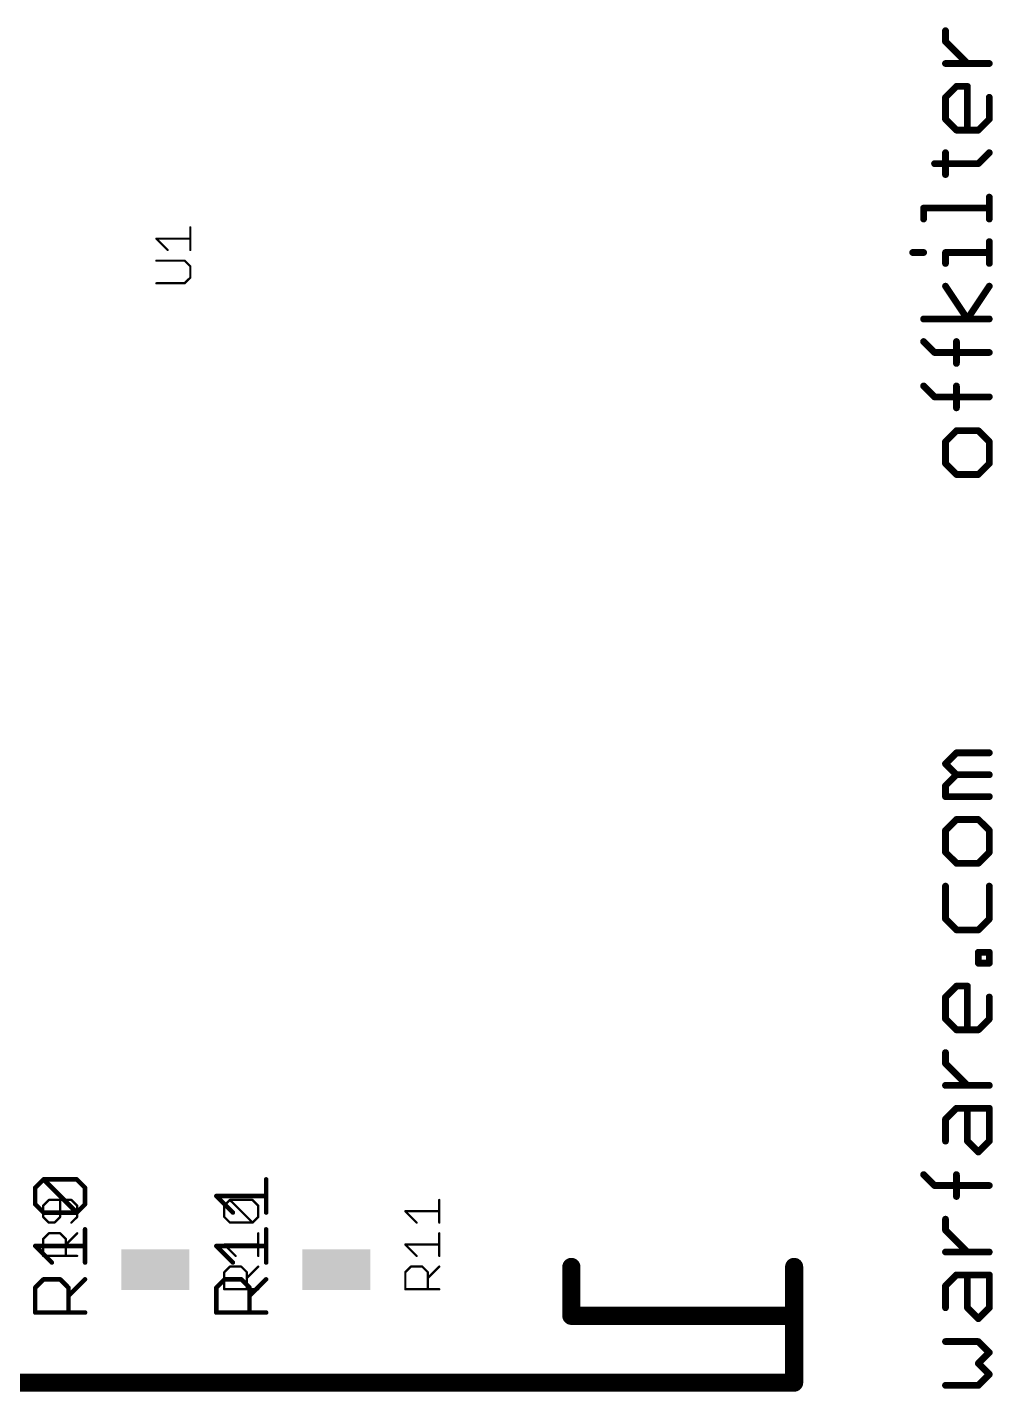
# Model space of a CAD drawing. Extents: x 0.1 to 37.8, y 0 to 44.
# Drawn here: x 26.76 to 37.59, y 13.36 to 28.68 of the extents above; entities that cross this region are included whole.
import ezdxf

# ---------------------------------------------------------------- set-up
doc = ezdxf.new("R2010")
doc.units = 0
for name, color, linetype in [('121', 253, 'CONTINUOUS'), ('21', 253, 'CONTINUOUS'), ('25', 253, 'CONTINUOUS')]:
    doc.layers.add(name, color=color, linetype=linetype)

# ---------------------------------------------------------------- blocks, each defined once
blk = doc.blocks.new('RECT')
blk.add_solid([(-0.5, -0.5), (0.5, -0.5), (-0.5, 0.5), (0.5, 0.5)])

msp = doc.modelspace()

# ---------------------------------------------------------------- linework, layer by layer
at = {"layer": '121'}
for points, const_width in [([(37.0624, 28.5211), (37.0624, 28.6439)], 0.0762), ([(37.3082, 28.2753), (37.0624, 28.5211)], 0.0762), ([(37.5539, 28.2753), (37.0624, 28.2753)], 0.0762), ([(37.0624, 27.8955), (37.1853, 28.0184)], 0.0762), ([(37.1853, 28.0184), (37.3082, 28.0184)], 0.0762), ([(37.3082, 28.0184), (37.3082, 27.5269)], 0.0762), ([(37.0624, 27.6498), (37.0624, 27.8955)], 0.0762), ([(37.5539, 27.8955), (37.5539, 27.6498)], 0.0762), ([(37.1853, 27.5269), (37.0624, 27.6498)], 0.0762), ([(37.5539, 27.6498), (37.431, 27.5269)], 0.0762), ([(37.431, 27.5269), (37.1853, 27.5269)], 0.0762), ([(37.0624, 27.028), (37.0624, 27.2737)], 0.0762), ([(37.431, 27.1508), (37.5539, 27.2737)], 0.0762), ([(36.9395, 27.1508), (37.431, 27.1508)], 0.0762), ([(37.5539, 26.529), (37.5539, 26.7748)], 0.0762), ([(36.8167, 26.529), (36.8167, 26.6519)], 0.0762), ([(36.8167, 26.6519), (37.5539, 26.6519)], 0.0762), ([(37.5539, 26.0301), (37.5539, 26.2758)], 0.0762), ([(36.6938, 26.153), (36.8167, 26.153)], 0.0762), ([(37.0624, 26.0301), (37.0624, 26.153)], 0.0762), ([(37.0624, 26.153), (37.5539, 26.153)], 0.0762), ([(37.3082, 25.4064), (37.0624, 25.775)], 0.0762), ([(37.5539, 25.775), (37.3082, 25.4064)], 0.0762), ([(37.5539, 25.4064), (36.8167, 25.4064)], 0.0762), ([(36.9395, 25.0303), (36.8167, 25.1532)], 0.0762), ([(37.1853, 24.9075), (37.1853, 25.1532)], 0.0762), ([(37.5539, 25.0303), (36.9395, 25.0303)], 0.0762), ([(36.9395, 24.5314), (36.8167, 24.6543)], 0.0762), ([(37.1853, 24.4085), (37.1853, 24.6543)], 0.0762), ([(37.5539, 24.5314), (36.9395, 24.5314)], 0.0762), ([(37.1853, 24.1516), (37.0624, 24.0287)], 0.0762), ([(37.0624, 24.0287), (37.0624, 23.783)], 0.0762), ([(37.431, 24.1516), (37.1853, 24.1516)], 0.0762), ([(37.5539, 24.0287), (37.431, 24.1516)], 0.0762), ([(37.5539, 23.783), (37.5539, 24.0287)], 0.0762), ([(37.0624, 23.783), (37.1853, 23.6601)], 0.0762), ([(37.431, 23.6601), (37.5539, 23.783)], 0.0762), ([(37.1853, 23.6601), (37.431, 23.6601)], 0.0762), ([(37.0624, 20.4118), (37.1853, 20.5347)], 0.0762), ([(37.1853, 20.5347), (37.5539, 20.5347)], 0.0762), ([(37.1853, 20.2889), (37.0624, 20.4118)], 0.0762), ([(37.0624, 20.166), (37.1853, 20.2889)], 0.0762), ([(37.1853, 20.2889), (37.5539, 20.2889)], 0.0762), ([(37.0624, 20.0432), (37.0624, 20.166)], 0.0762), ([(37.5539, 20.0432), (37.0624, 20.0432)], 0.0762), ([(37.1853, 19.7862), (37.0624, 19.6634)], 0.0762), ([(37.431, 19.7862), (37.1853, 19.7862)], 0.0762), ([(37.5539, 19.6634), (37.431, 19.7862)], 0.0762), ([(37.0624, 19.6634), (37.0624, 19.4176)], 0.0762), ([(37.5539, 19.4176), (37.5539, 19.6634)], 0.0762), ([(37.0624, 19.4176), (37.1853, 19.2948)], 0.0762), ([(37.1853, 19.2948), (37.431, 19.2948)], 0.0762), ([(37.431, 19.2948), (37.5539, 19.4176)], 0.0762), ([(37.0624, 19.0378), (37.0624, 18.6692)], 0.0762), ([(37.5539, 18.6692), (37.5539, 19.0378)], 0.0762), ([(37.0624, 18.6692), (37.1853, 18.5463)], 0.0762), ([(37.431, 18.5463), (37.5539, 18.6692)], 0.0762), ([(37.1853, 18.5463), (37.431, 18.5463)], 0.0762), ([(37.431, 18.1721), (37.431, 18.295)], 0.0762), ([(37.431, 18.295), (37.5539, 18.295)], 0.0762), ([(37.5539, 18.295), (37.5539, 18.1721)], 0.0762), ([(37.5539, 18.1721), (37.431, 18.1721)], 0.0762), ([(37.0624, 17.7923), (37.1853, 17.9152)], 0.0762), ([(37.1853, 17.9152), (37.3082, 17.9152)], 0.0762), ([(37.3082, 17.9152), (37.3082, 17.4237)], 0.0762), ([(37.0624, 17.5466), (37.0624, 17.7923)], 0.0762), ([(37.5539, 17.7923), (37.5539, 17.5466)], 0.0762), ([(37.1853, 17.4237), (37.0624, 17.5466)], 0.0762), ([(37.5539, 17.5466), (37.431, 17.4237)], 0.0762), ([(37.431, 17.4237), (37.1853, 17.4237)], 0.0762), ([(37.0624, 17.0458), (37.0624, 17.1687)], 0.0762), ([(37.3082, 16.8), (37.0624, 17.0458)], 0.0762), ([(37.5539, 16.8), (37.0624, 16.8)], 0.0762), ([(37.0624, 16.4202), (37.1853, 16.5431)], 0.0762), ([(37.1853, 16.5431), (37.5539, 16.5431)], 0.0762), ([(37.3082, 16.1745), (37.3082, 16.5431)], 0.0762), ([(37.5539, 16.5431), (37.5539, 16.1745)], 0.0762), ([(37.0624, 16.1745), (37.0624, 16.4202)], 0.0762), ([(37.431, 16.0516), (37.3082, 16.1745)], 0.0762), ([(37.5539, 16.1745), (37.431, 16.0516)], 0.0762), ([(36.9395, 15.6756), (36.8167, 15.7984)], 0.0762), ([(37.1853, 15.5527), (37.1853, 15.7984)], 0.0762), ([(26.8473, 15.6517), (26.9405, 15.7449)], 0.0508), ([(26.8473, 15.4652), (26.8473, 15.6517)], 0.0508), ([(26.9405, 15.7449), (27.3134, 15.7449)], 0.0508), ([(27.3134, 15.372), (26.9405, 15.7449)], 0.0508), ([(27.3134, 15.7449), (27.4066, 15.6517)], 0.0508), ([(27.4066, 15.6517), (27.4066, 15.4652)], 0.0508), ([(29.4386, 15.372), (29.4386, 15.7449)], 0.0508), ([(37.5539, 15.6756), (36.9395, 15.6756)], 0.0762), ([(26.9405, 15.372), (26.8473, 15.4652)], 0.0508), ([(27.4066, 15.4652), (27.3134, 15.372)], 0.0508), ([(29.0658, 15.372), (28.8793, 15.5584)], 0.0508), ([(28.8793, 15.5584), (29.4386, 15.5584)], 0.0508), ([(27.3134, 15.372), (26.9405, 15.372)], 0.0508), ([(37.0624, 15.1748), (37.0624, 15.2976)], 0.0762), ([(27.4066, 14.8107), (27.4066, 15.1836)], 0.0508), ([(29.4386, 14.8107), (29.4386, 15.1836)], 0.0508), ([(37.3082, 14.929), (37.0624, 15.1748)], 0.0762), ([(27.0338, 14.8107), (26.8473, 14.9971)], 0.0508), ([(26.8473, 14.9971), (27.4066, 14.9971)], 0.0508), ([(29.0658, 14.8107), (28.8793, 14.9971)], 0.0508), ([(28.8793, 14.9971), (29.4386, 14.9971)], 0.0508), ([(37.5539, 14.929), (37.0624, 14.929)], 0.0762), ([(37.0624, 14.5492), (37.1853, 14.6721)], 0.0762), ([(37.1853, 14.6721), (37.5539, 14.6721)], 0.0762), ([(37.3082, 14.3035), (37.3082, 14.6721)], 0.0762), ([(37.5539, 14.6721), (37.5539, 14.3035)], 0.0762), ([(26.8473, 14.529), (26.9405, 14.6223)], 0.0508), ([(26.9405, 14.6223), (27.127, 14.6223)], 0.0508), ([(27.127, 14.6223), (27.2202, 14.529)], 0.0508), ([(27.2202, 14.4358), (27.4066, 14.6223)], 0.0508), ([(28.8793, 14.529), (28.9725, 14.6223)], 0.0508), ([(28.9725, 14.6223), (29.159, 14.6223)], 0.0508), ([(29.159, 14.6223), (29.2522, 14.529)], 0.0508), ([(29.2522, 14.4358), (29.4386, 14.6223)], 0.0508), ([(37.0624, 14.3035), (37.0624, 14.5492)], 0.0762), ([(26.8473, 14.2494), (26.8473, 14.529)], 0.0508), ([(27.2202, 14.529), (27.2202, 14.2494)], 0.0508), ([(28.8793, 14.2494), (28.8793, 14.529)], 0.0508), ([(29.2522, 14.529), (29.2522, 14.2494)], 0.0508), ([(27.4066, 14.2494), (26.8473, 14.2494)], 0.0508), ([(29.4386, 14.2494), (28.8793, 14.2494)], 0.0508), ([(37.431, 14.1806), (37.3082, 14.3035)], 0.0762), ([(37.5539, 14.3035), (37.431, 14.1806)], 0.0762), ([(37.431, 13.9237), (37.0624, 13.9237)], 0.0762), ([(37.5539, 13.8008), (37.431, 13.9237)], 0.0762), ([(37.431, 13.6779), (37.5539, 13.8008)], 0.0762), ([(37.5539, 13.555), (37.431, 13.6779)], 0.0762), ([(37.431, 13.4322), (37.5539, 13.555)], 0.0762), ([(37.0624, 13.4322), (37.431, 13.4322)], 0.0762)]:
    msp.add_lwpolyline(points, dxfattribs=dict(at, const_width=const_width))
for points, const_width in [([(37.0815, 28.6439, 1), (37.0434, 28.6439)], 0.0381), ([(37.0759, 28.5345, 1), (37.0489, 28.5076)], 0.0381), ([(37.0434, 28.5211, 1), (37.0815, 28.5211)], 0.0381), ([(37.0624, 28.2944, 1), (37.0624, 28.2563)], 0.0381), ([(37.2947, 28.2619, 1), (37.3216, 28.2888)], 0.0381), ([(37.5539, 28.2563, 1), (37.5539, 28.2944)], 0.0381), ([(37.1853, 28.0374, 1), (37.1853, 27.9993)], 0.0381), ([(37.1988, 28.0049, 1), (37.1718, 28.0319)], 0.0381), ([(37.3272, 28.0184, 1), (37.2891, 28.0184)], 0.0381), ([(37.3082, 27.9993, 1), (37.3082, 28.0374)], 0.0381), ([(37.0815, 27.8955, 1), (37.0434, 27.8955)], 0.0381), ([(37.0489, 27.909, 1), (37.0759, 27.8821)], 0.0381), ([(37.5729, 27.8955, 1), (37.5348, 27.8955)], 0.0381), ([(37.0759, 27.6633, 1), (37.0489, 27.6363)], 0.0381), ([(37.0434, 27.6498, 1), (37.0815, 27.6498)], 0.0381), ([(37.5348, 27.6498, 1), (37.5729, 27.6498)], 0.0381), ([(37.5674, 27.6363, 1), (37.5404, 27.6633)], 0.0381), ([(37.1853, 27.546, 1), (37.1853, 27.5079)], 0.0381), ([(37.1718, 27.5134, 1), (37.1988, 27.5404)], 0.0381), ([(37.2891, 27.5269, 1), (37.3272, 27.5269)], 0.0381), ([(37.4176, 27.5404, 1), (37.4445, 27.5134)], 0.0381), ([(37.431, 27.5079, 1), (37.431, 27.546)], 0.0381), ([(37.0815, 27.2737, 1), (37.0434, 27.2737)], 0.0381), ([(37.5674, 27.2602, 1), (37.5404, 27.2872)], 0.0381), ([(36.9395, 27.1699, 1), (36.9395, 27.1318)], 0.0381), ([(37.4176, 27.1643, 1), (37.4445, 27.1374)], 0.0381), ([(37.431, 27.1318, 1), (37.431, 27.1699)], 0.0381), ([(37.0434, 27.028, 1), (37.0815, 27.028)], 0.0381), ([(37.5729, 26.7748, 1), (37.5348, 26.7748)], 0.0381), ([(36.8357, 26.6519, 1), (36.7976, 26.6519)], 0.0381), ([(36.8167, 26.6709, 1), (36.8167, 26.6328)], 0.0381), ([(37.5539, 26.6328, 1), (37.5539, 26.6709)], 0.0381), ([(36.7976, 26.529, 1), (36.8357, 26.529)], 0.0381), ([(37.5348, 26.529, 1), (37.5729, 26.529)], 0.0381), ([(37.5729, 26.2758, 1), (37.5348, 26.2758)], 0.0381), ([(36.6938, 26.172, 1), (36.6938, 26.1339)], 0.0381), ([(36.8167, 26.1339, 1), (36.8167, 26.172)], 0.0381), ([(37.0815, 26.153, 1), (37.0434, 26.153)], 0.0381), ([(37.0624, 26.172, 1), (37.0624, 26.1339)], 0.0381), ([(37.0434, 26.0301, 1), (37.0815, 26.0301)], 0.0381), ([(37.5348, 26.0301, 1), (37.5729, 26.0301)], 0.0381), ([(37.5539, 26.1339, 1), (37.5539, 26.172)], 0.0381), ([(37.0783, 25.7856, 1), (37.0466, 25.7644)], 0.0381), ([(37.5698, 25.7644, 1), (37.538, 25.7856)], 0.0381), ([(36.8167, 25.4255, 1), (36.8167, 25.3874)], 0.0381), ([(37.2923, 25.417, 1), (37.324, 25.3958)], 0.0381), ([(37.2923, 25.3958, 1), (37.324, 25.417)], 0.0381), ([(37.5539, 25.3874, 1), (37.5539, 25.4255)], 0.0381), ([(36.8301, 25.1667, 1), (36.8032, 25.1397)], 0.0381), ([(37.2043, 25.1532, 1), (37.1662, 25.1532)], 0.0381), ([(36.9395, 25.0494, 1), (36.9395, 25.0113)], 0.0381), ([(36.9261, 25.0169, 1), (36.953, 25.0438)], 0.0381), ([(37.5539, 25.0113, 1), (37.5539, 25.0494)], 0.0381), ([(37.1662, 24.9075, 1), (37.2043, 24.9075)], 0.0381), ([(36.8301, 24.6677, 1), (36.8032, 24.6408)], 0.0381), ([(37.2043, 24.6543, 1), (37.1662, 24.6543)], 0.0381), ([(36.9395, 24.5504, 1), (36.9395, 24.5123)], 0.0381), ([(36.9261, 24.5179, 1), (36.953, 24.5449)], 0.0381), ([(37.5539, 24.5123, 1), (37.5539, 24.5504)], 0.0381), ([(37.1662, 24.4085, 1), (37.2043, 24.4085)], 0.0381), ([(37.0815, 24.0287, 1), (37.0434, 24.0287)], 0.0381), ([(37.0489, 24.0422, 1), (37.0759, 24.0152)], 0.0381), ([(37.1853, 24.1706, 1), (37.1853, 24.1325)], 0.0381), ([(37.1988, 24.1381, 1), (37.1718, 24.1651)], 0.0381), ([(37.4445, 24.1651, 1), (37.4176, 24.1381)], 0.0381), ([(37.431, 24.1325, 1), (37.431, 24.1706)], 0.0381), ([(37.5729, 24.0287, 1), (37.5348, 24.0287)], 0.0381), ([(37.5404, 24.0152, 1), (37.5674, 24.0422)], 0.0381), ([(37.0759, 23.7964, 1), (37.0489, 23.7695)], 0.0381), ([(37.0434, 23.783, 1), (37.0815, 23.783)], 0.0381), ([(37.5348, 23.783, 1), (37.5729, 23.783)], 0.0381), ([(37.5674, 23.7695, 1), (37.5404, 23.7964)], 0.0381), ([(37.1853, 23.6791, 1), (37.1853, 23.641)], 0.0381), ([(37.1718, 23.6466, 1), (37.1988, 23.6736)], 0.0381), ([(37.4176, 23.6736, 1), (37.4445, 23.6466)], 0.0381), ([(37.431, 23.641, 1), (37.431, 23.6791)], 0.0381), ([(37.1853, 20.5537, 1), (37.1853, 20.5156)], 0.0381), ([(37.1988, 20.5212, 1), (37.1718, 20.5481)], 0.0381), ([(37.5539, 20.5156, 1), (37.5539, 20.5537)], 0.0381), ([(37.0759, 20.4253, 1), (37.0489, 20.3983)], 0.0381), ([(37.0489, 20.4253, 1), (37.0759, 20.3983)], 0.0381), ([(37.1853, 20.308, 1), (37.1853, 20.2699)], 0.0381), ([(37.1988, 20.2754, 1), (37.1718, 20.3024)], 0.0381), ([(37.1718, 20.2754, 1), (37.1988, 20.3024)], 0.0381), ([(37.5539, 20.2699, 1), (37.5539, 20.308)], 0.0381), ([(37.0815, 20.166, 1), (37.0434, 20.166)], 0.0381), ([(37.0489, 20.1795, 1), (37.0759, 20.1526)], 0.0381), ([(37.0624, 20.0622, 1), (37.0624, 20.0241)], 0.0381), ([(37.5539, 20.0241, 1), (37.5539, 20.0622)], 0.0381), ([(37.0434, 20.0432, 1), (37.0815, 20.0432)], 0.0381), ([(37.1853, 19.8053, 1), (37.1853, 19.7672)], 0.0381), ([(37.1988, 19.7728, 1), (37.1718, 19.7997)], 0.0381), ([(37.4445, 19.7997, 1), (37.4176, 19.7728)], 0.0381), ([(37.431, 19.7672, 1), (37.431, 19.8053)], 0.0381), ([(37.0815, 19.6634, 1), (37.0434, 19.6634)], 0.0381), ([(37.0489, 19.6768, 1), (37.0759, 19.6499)], 0.0381), ([(37.5729, 19.6634, 1), (37.5348, 19.6634)], 0.0381), ([(37.5404, 19.6499, 1), (37.5674, 19.6768)], 0.0381), ([(37.0759, 19.4311, 1), (37.0489, 19.4042)], 0.0381), ([(37.0434, 19.4176, 1), (37.0815, 19.4176)], 0.0381), ([(37.1853, 19.3138, 1), (37.1853, 19.2757)], 0.0381), ([(37.1718, 19.2813, 1), (37.1988, 19.3082)], 0.0381), ([(37.4176, 19.3082, 1), (37.4445, 19.2813)], 0.0381), ([(37.431, 19.2757, 1), (37.431, 19.3138)], 0.0381), ([(37.5348, 19.4176, 1), (37.5729, 19.4176)], 0.0381), ([(37.5674, 19.4042, 1), (37.5404, 19.4311)], 0.0381), ([(37.0815, 19.0378, 1), (37.0434, 19.0378)], 0.0381), ([(37.5729, 19.0378, 1), (37.5348, 19.0378)], 0.0381), ([(37.0759, 18.6827, 1), (37.0489, 18.6557)], 0.0381), ([(37.5674, 18.6557, 1), (37.5404, 18.6827)], 0.0381), ([(37.0434, 18.6692, 1), (37.0815, 18.6692)], 0.0381), ([(37.1853, 18.5654, 1), (37.1853, 18.5273)], 0.0381), ([(37.1718, 18.5329, 1), (37.1988, 18.5598)], 0.0381), ([(37.4176, 18.5598, 1), (37.4445, 18.5329)], 0.0381), ([(37.431, 18.5273, 1), (37.431, 18.5654)], 0.0381), ([(37.5348, 18.6692, 1), (37.5729, 18.6692)], 0.0381), ([(37.4501, 18.295, 1), (37.412, 18.295)], 0.0381), ([(37.431, 18.3141, 1), (37.431, 18.276)], 0.0381), ([(37.5729, 18.295, 1), (37.5348, 18.295)], 0.0381), ([(37.5539, 18.276, 1), (37.5539, 18.3141)], 0.0381), ([(37.431, 18.1912, 1), (37.431, 18.1531)], 0.0381), ([(37.412, 18.1721, 1), (37.4501, 18.1721)], 0.0381), ([(37.5348, 18.1721, 1), (37.5729, 18.1721)], 0.0381), ([(37.5539, 18.1531, 1), (37.5539, 18.1912)], 0.0381), ([(37.1853, 17.9343, 1), (37.1853, 17.8962)], 0.0381), ([(37.1988, 17.9017, 1), (37.1718, 17.9287)], 0.0381), ([(37.3272, 17.9152, 1), (37.2891, 17.9152)], 0.0381), ([(37.3082, 17.8962, 1), (37.3082, 17.9343)], 0.0381), ([(37.0815, 17.7923, 1), (37.0434, 17.7923)], 0.0381), ([(37.0489, 17.8058, 1), (37.0759, 17.7789)], 0.0381), ([(37.5729, 17.7923, 1), (37.5348, 17.7923)], 0.0381), ([(37.0759, 17.5601, 1), (37.0489, 17.5331)], 0.0381), ([(37.0434, 17.5466, 1), (37.0815, 17.5466)], 0.0381), ([(37.5348, 17.5466, 1), (37.5729, 17.5466)], 0.0381), ([(37.5674, 17.5331, 1), (37.5404, 17.5601)], 0.0381), ([(37.1853, 17.4428, 1), (37.1853, 17.4047)], 0.0381), ([(37.1718, 17.4103, 1), (37.1988, 17.4372)], 0.0381), ([(37.2891, 17.4237, 1), (37.3272, 17.4237)], 0.0381), ([(37.4176, 17.4372, 1), (37.4445, 17.4103)], 0.0381), ([(37.431, 17.4047, 1), (37.431, 17.4428)], 0.0381), ([(37.0815, 17.1687, 1), (37.0434, 17.1687)], 0.0381), ([(37.0759, 17.0593, 1), (37.0489, 17.0323)], 0.0381), ([(37.0434, 17.0458, 1), (37.0815, 17.0458)], 0.0381), ([(37.0624, 16.8191, 1), (37.0624, 16.781)], 0.0381), ([(37.2947, 16.7866, 1), (37.3216, 16.8135)], 0.0381), ([(37.5539, 16.781, 1), (37.5539, 16.8191)], 0.0381), ([(37.1853, 16.5622, 1), (37.1853, 16.5241)], 0.0381), ([(37.1988, 16.5296, 1), (37.1718, 16.5566)], 0.0381), ([(37.3272, 16.5431, 1), (37.2891, 16.5431)], 0.0381), ([(37.5729, 16.5431, 1), (37.5348, 16.5431)], 0.0381), ([(37.5539, 16.5241, 1), (37.5539, 16.5622)], 0.0381), ([(37.0815, 16.4202, 1), (37.0434, 16.4202)], 0.0381), ([(37.0489, 16.4337, 1), (37.0759, 16.4068)], 0.0381), ([(37.0434, 16.1745, 1), (37.0815, 16.1745)], 0.0381), ([(37.3216, 16.188, 1), (37.2947, 16.161)], 0.0381), ([(37.2891, 16.1745, 1), (37.3272, 16.1745)], 0.0381), ([(37.5348, 16.1745, 1), (37.5729, 16.1745)], 0.0381), ([(37.5674, 16.161, 1), (37.5404, 16.188)], 0.0381), ([(37.4176, 16.0651, 1), (37.4445, 16.0382)], 0.0381), ([(37.4176, 16.0382, 1), (37.4445, 16.0651)], 0.0381), ([(36.8301, 15.8119, 1), (36.8032, 15.785)], 0.0381), ([(37.2043, 15.7984, 1), (37.1662, 15.7984)], 0.0381), ([(26.86, 15.6517, 1), (26.8346, 15.6517)], 0.0254), ([(26.8383, 15.6606, 1), (26.8563, 15.6427)], 0.0254), ([(26.9405, 15.7576, 1), (26.9405, 15.7322)], 0.0254), ([(26.9495, 15.7538, 1), (26.9316, 15.7359)], 0.0254), ([(26.9495, 15.7359, 1), (26.9316, 15.7538)], 0.0254), ([(27.3224, 15.7538, 1), (27.3044, 15.7359)], 0.0254), ([(27.3134, 15.7322, 1), (27.3134, 15.7576)], 0.0254), ([(27.4193, 15.6517, 1), (27.3939, 15.6517)], 0.0254), ([(27.3976, 15.6427, 1), (27.4156, 15.6606)], 0.0254), ([(29.4513, 15.7449, 1), (29.4259, 15.7449)], 0.0254), ([(36.9395, 15.6946, 1), (36.9395, 15.6565)], 0.0381), ([(36.9261, 15.6621, 1), (36.953, 15.689)], 0.0381), ([(37.5539, 15.6565, 1), (37.5539, 15.6946)], 0.0381), ([(26.8563, 15.4742, 1), (26.8383, 15.4563)], 0.0254), ([(26.8346, 15.4652, 1), (26.86, 15.4652)], 0.0254), ([(27.3939, 15.4652, 1), (27.4193, 15.4652)], 0.0254), ([(27.4156, 15.4563, 1), (27.3976, 15.4742)], 0.0254), ([(28.8883, 15.5674, 1), (28.8703, 15.5495)], 0.0254), ([(28.8793, 15.5711, 1), (28.8793, 15.5457)], 0.0254), ([(29.4386, 15.5457, 1), (29.4386, 15.5711)], 0.0254), ([(37.1662, 15.5527, 1), (37.2043, 15.5527)], 0.0381), ([(26.9405, 15.3847, 1), (26.9405, 15.3593)], 0.0254), ([(26.9316, 15.363, 1), (26.9495, 15.381)], 0.0254), ([(27.3044, 15.381, 1), (27.3224, 15.363)], 0.0254), ([(27.3044, 15.363, 1), (27.3224, 15.381)], 0.0254), ([(27.3134, 15.3593, 1), (27.3134, 15.3847)], 0.0254), ([(29.0568, 15.363, 1), (29.0747, 15.381)], 0.0254), ([(29.4259, 15.372, 1), (29.4513, 15.372)], 0.0254), ([(37.0815, 15.2976, 1), (37.0434, 15.2976)], 0.0381), ([(27.4193, 15.1836, 1), (27.3939, 15.1836)], 0.0254), ([(29.4513, 15.1836, 1), (29.4259, 15.1836)], 0.0254), ([(37.0759, 15.1882, 1), (37.0489, 15.1613)], 0.0381), ([(37.0434, 15.1748, 1), (37.0815, 15.1748)], 0.0381), ([(26.8563, 15.0061, 1), (26.8383, 14.9882)], 0.0254), ([(26.8473, 15.0098, 1), (26.8473, 14.9844)], 0.0254), ([(27.4066, 14.9844, 1), (27.4066, 15.0098)], 0.0254), ([(28.8883, 15.0061, 1), (28.8703, 14.9882)], 0.0254), ([(28.8793, 15.0098, 1), (28.8793, 14.9844)], 0.0254), ([(29.4386, 14.9844, 1), (29.4386, 15.0098)], 0.0254), ([(37.0624, 14.9481, 1), (37.0624, 14.91)], 0.0381), ([(37.2947, 14.9155, 1), (37.3216, 14.9425)], 0.0381), ([(37.5539, 14.91, 1), (37.5539, 14.9481)], 0.0381), ([(27.0248, 14.8017, 1), (27.0427, 14.8197)], 0.0254), ([(27.3939, 14.8107, 1), (27.4193, 14.8107)], 0.0254), ([(29.0568, 14.8017, 1), (29.0747, 14.8197)], 0.0254), ([(29.4259, 14.8107, 1), (29.4513, 14.8107)], 0.0254), ([(37.1853, 14.6911, 1), (37.1853, 14.653)], 0.0381), ([(37.1988, 14.6586, 1), (37.1718, 14.6855)], 0.0381), ([(37.3272, 14.6721, 1), (37.2891, 14.6721)], 0.0381), ([(37.5729, 14.6721, 1), (37.5348, 14.6721)], 0.0381), ([(37.5539, 14.653, 1), (37.5539, 14.6911)], 0.0381), ([(26.9405, 14.635, 1), (26.9405, 14.6096)], 0.0254), ([(26.9495, 14.6133, 1), (26.9316, 14.6312)], 0.0254), ([(27.1359, 14.6312, 1), (27.118, 14.6133)], 0.0254), ([(27.127, 14.6096, 1), (27.127, 14.635)], 0.0254), ([(27.4156, 14.6133, 1), (27.3976, 14.6312)], 0.0254), ([(28.9725, 14.635, 1), (28.9725, 14.6096)], 0.0254), ([(28.9815, 14.6133, 1), (28.9636, 14.6312)], 0.0254), ([(29.1679, 14.6312, 1), (29.15, 14.6133)], 0.0254), ([(29.159, 14.6096, 1), (29.159, 14.635)], 0.0254), ([(29.4476, 14.6133, 1), (29.4296, 14.6312)], 0.0254), ([(37.0815, 14.5492, 1), (37.0434, 14.5492)], 0.0381), ([(37.0489, 14.5627, 1), (37.0759, 14.5357)], 0.0381), ([(26.86, 14.529, 1), (26.8346, 14.529)], 0.0254), ([(26.8383, 14.538, 1), (26.8563, 14.5201)], 0.0254), ([(27.2329, 14.529, 1), (27.2075, 14.529)], 0.0254), ([(27.2112, 14.4448, 1), (27.2292, 14.4268)], 0.0254), ([(27.2112, 14.5201, 1), (27.2292, 14.538)], 0.0254), ([(28.892, 14.529, 1), (28.8666, 14.529)], 0.0254), ([(28.8703, 14.538, 1), (28.8883, 14.5201)], 0.0254), ([(29.2649, 14.529, 1), (29.2395, 14.529)], 0.0254), ([(29.2432, 14.4448, 1), (29.2612, 14.4268)], 0.0254), ([(29.2432, 14.5201, 1), (29.2612, 14.538)], 0.0254), ([(26.8473, 14.2621, 1), (26.8473, 14.2367)], 0.0254), ([(26.8346, 14.2494, 1), (26.86, 14.2494)], 0.0254), ([(27.2075, 14.2494, 1), (27.2329, 14.2494)], 0.0254), ([(27.4066, 14.2367, 1), (27.4066, 14.2621)], 0.0254), ([(28.8793, 14.2621, 1), (28.8793, 14.2367)], 0.0254), ([(28.8666, 14.2494, 1), (28.892, 14.2494)], 0.0254), ([(29.2395, 14.2494, 1), (29.2649, 14.2494)], 0.0254), ([(29.4386, 14.2367, 1), (29.4386, 14.2621)], 0.0254), ([(37.0434, 14.3035, 1), (37.0815, 14.3035)], 0.0381), ([(37.2891, 14.3035, 1), (37.3272, 14.3035)], 0.0381), ([(37.3216, 14.3169, 1), (37.2947, 14.29)], 0.0381), ([(37.5348, 14.3035, 1), (37.5729, 14.3035)], 0.0381), ([(37.5674, 14.29, 1), (37.5404, 14.3169)], 0.0381), ([(37.4176, 14.1941, 1), (37.4445, 14.1671)], 0.0381), ([(37.4176, 14.1671, 1), (37.4445, 14.1941)], 0.0381), ([(37.0624, 13.9427, 1), (37.0624, 13.9046)], 0.0381), ([(37.4445, 13.9371, 1), (37.4176, 13.9102)], 0.0381), ([(37.431, 13.9046, 1), (37.431, 13.9427)], 0.0381), ([(37.5674, 13.7873, 1), (37.5404, 13.8143)], 0.0381), ([(37.5404, 13.7873, 1), (37.5674, 13.8143)], 0.0381), ([(37.4445, 13.6914, 1), (37.4176, 13.6644)], 0.0381), ([(37.4176, 13.6914, 1), (37.4445, 13.6644)], 0.0381), ([(37.5674, 13.5416, 1), (37.5404, 13.5685)], 0.0381), ([(37.5404, 13.5416, 1), (37.5674, 13.5685)], 0.0381), ([(37.0624, 13.4512, 1), (37.0624, 13.4131)], 0.0381), ([(37.4176, 13.4456, 1), (37.4445, 13.4187)], 0.0381), ([(37.431, 13.4131, 1), (37.431, 13.4512)], 0.0381)]:
    msp.add_lwpolyline(points, format="xyb", dxfattribs=dict(at, const_width=const_width))
at = {"layer": '21', "const_width": 0.2032}
for points in [[(32.864, 14.212), (32.864, 14.762)], [(35.364, 14.212), (35.364, 14.762)], [(32.864, 14.212), (35.364, 14.212)], [(35.364, 14.212), (35.364, 13.462)], [(10.864, 13.462), (35.364, 13.462)]]:
    msp.add_lwpolyline(points, dxfattribs=at)
at = {"layer": '21', "const_width": 0.1016}
for points in [[(32.9148, 14.762, 1), (32.8132, 14.762)], [(35.4148, 14.762, 1), (35.3132, 14.762)], [(32.864, 14.2628, 1), (32.864, 14.1612)], [(32.8132, 14.212, 1), (32.9148, 14.212)], [(35.4148, 14.212, 1), (35.3132, 14.212)], [(35.3132, 14.212, 1), (35.4148, 14.212)], [(35.364, 14.1612, 1), (35.364, 14.2628)], [(35.3132, 13.462, 1), (35.4148, 13.462)], [(35.364, 13.4112, 1), (35.364, 13.5128)]]:
    msp.add_lwpolyline(points, format="xyb", dxfattribs=at)
at = {"layer": '25', "const_width": 0.0254}
for points in [[(28.5877, 26.1815), (28.5877, 26.4357)], [(28.3335, 26.1815), (28.2064, 26.3086)], [(28.2064, 26.3086), (28.5877, 26.3086)], [(28.5241, 26.0615), (28.2064, 26.0615)], [(28.5877, 25.9979), (28.5241, 26.0615)], [(28.5877, 25.8708), (28.5877, 25.9979)], [(28.2064, 25.8073), (28.5241, 25.8073)], [(28.5241, 25.8073), (28.5877, 25.8708)], [(26.9999, 15.5137), (26.9364, 15.4502)], [(27.2541, 15.5137), (26.9999, 15.5137)], [(27.127, 15.323), (27.127, 15.5137)], [(27.3177, 15.4502), (27.2541, 15.5137)], [(28.9684, 15.4502), (29.0319, 15.5137)], [(29.0319, 15.5137), (29.2861, 15.5137)], [(29.2861, 15.2595), (29.0319, 15.5137)], [(29.2861, 15.5137), (29.3497, 15.4502)], [(31.3817, 15.2595), (31.3817, 15.5137)], [(26.9364, 15.4502), (26.9364, 15.323)], [(26.9364, 15.323), (26.9999, 15.2595)], [(27.0635, 15.2595), (27.127, 15.323)], [(27.2541, 15.2595), (27.3177, 15.323)], [(27.3177, 15.323), (27.3177, 15.4502)], [(28.9684, 15.323), (28.9684, 15.4502)], [(29.0319, 15.2595), (28.9684, 15.323)], [(29.3497, 15.323), (29.2861, 15.2595)], [(29.3497, 15.4502), (29.3497, 15.323)], [(31.1275, 15.2595), (31.0004, 15.3866)], [(31.0004, 15.3866), (31.3817, 15.3866)], [(26.9999, 15.2595), (27.0635, 15.2595)], [(29.2861, 15.2595), (29.0319, 15.2595)], [(26.9364, 15.0759), (26.9999, 15.1395)], [(26.9364, 14.8853), (26.9364, 15.0759)], [(26.9999, 15.1395), (27.127, 15.1395)], [(27.127, 15.1395), (27.1906, 15.0759)], [(27.1906, 15.0124), (27.3177, 15.1395)], [(27.1906, 15.0759), (27.1906, 14.8853)], [(29.0955, 14.8853), (28.9684, 15.0124)], [(28.9684, 15.0124), (29.3497, 15.0124)], [(29.3497, 14.8853), (29.3497, 15.1395)], [(31.1275, 14.8853), (31.0004, 15.0124)], [(31.0004, 15.0124), (31.3817, 15.0124)], [(31.3817, 14.8853), (31.3817, 15.1395)], [(27.3177, 14.8853), (26.9364, 14.8853)], [(28.9684, 14.7017), (29.0319, 14.7653)], [(28.9684, 14.5111), (28.9684, 14.7017)], [(29.0319, 14.7653), (29.159, 14.7653)], [(29.159, 14.7653), (29.2226, 14.7017)], [(29.2226, 14.6382), (29.3497, 14.7653)], [(29.2226, 14.7017), (29.2226, 14.5111)], [(31.0004, 14.7017), (31.0639, 14.7653)], [(31.0004, 14.5111), (31.0004, 14.7017)], [(31.0639, 14.7653), (31.191, 14.7653)], [(31.191, 14.7653), (31.2546, 14.7017)], [(31.2546, 14.6382), (31.3817, 14.7653)], [(31.2546, 14.7017), (31.2546, 14.5111)], [(29.3497, 14.5111), (28.9684, 14.5111)], [(31.3817, 14.5111), (31.0004, 14.5111)]]:
    msp.add_lwpolyline(points, dxfattribs=at)
at = {"layer": '25', "const_width": 0.0127}
for points in [[(28.5941, 26.4357, 1), (28.5814, 26.4357)], [(28.2109, 26.3131, 1), (28.2019, 26.3041)], [(28.2064, 26.3149, 1), (28.2064, 26.3022)], [(28.5877, 26.3022, 1), (28.5877, 26.3149)], [(28.2064, 26.0679, 1), (28.2064, 26.0552)], [(28.329, 26.177, 1), (28.338, 26.186)], [(28.5286, 26.066, 1), (28.5197, 26.057)], [(28.5241, 26.0552, 1), (28.5241, 26.0679)], [(28.5814, 26.1815, 1), (28.5941, 26.1815)], [(28.5941, 25.9979, 1), (28.5814, 25.9979)], [(28.5832, 25.9935, 1), (28.5922, 26.0024)], [(28.2064, 25.8136, 1), (28.2064, 25.8009)], [(28.5197, 25.8118, 1), (28.5286, 25.8028)], [(28.5241, 25.8009, 1), (28.5241, 25.8136)], [(28.5814, 25.8708, 1), (28.5941, 25.8708)], [(28.5922, 25.8663, 1), (28.5832, 25.8753)], [(26.9999, 15.5201, 1), (26.9999, 15.5074)], [(27.0044, 15.5092, 1), (26.9954, 15.5182)], [(27.1334, 15.5137, 1), (27.1207, 15.5137)], [(27.2586, 15.5182, 1), (27.2497, 15.5092)], [(27.2541, 15.5074, 1), (27.2541, 15.5201)], [(29.0319, 15.5201, 1), (29.0319, 15.5074)], [(29.0364, 15.5182, 1), (29.0274, 15.5092)], [(29.0364, 15.5092, 1), (29.0274, 15.5182)], [(29.2906, 15.5182, 1), (29.2817, 15.5092)], [(29.2861, 15.5074, 1), (29.2861, 15.5201)], [(31.3881, 15.5137, 1), (31.3754, 15.5137)], [(26.9427, 15.4502, 1), (26.93, 15.4502)], [(26.93, 15.323, 1), (26.9427, 15.323)], [(26.9319, 15.4546, 1), (26.9409, 15.4457)], [(26.9409, 15.3275, 1), (26.9319, 15.3186)], [(27.1207, 15.323, 1), (27.1334, 15.323)], [(27.1315, 15.3186, 1), (27.1225, 15.3275)], [(27.3241, 15.4502, 1), (27.3114, 15.4502)], [(27.3114, 15.323, 1), (27.3241, 15.323)], [(27.3132, 15.4457, 1), (27.3222, 15.4546)], [(27.3222, 15.3186, 1), (27.3132, 15.3275)], [(28.9747, 15.4502, 1), (28.962, 15.4502)], [(28.9639, 15.4546, 1), (28.9729, 15.4457)], [(28.9729, 15.3275, 1), (28.9639, 15.3186)], [(28.962, 15.323, 1), (28.9747, 15.323)], [(29.3561, 15.4502, 1), (29.3434, 15.4502)], [(29.3434, 15.323, 1), (29.3561, 15.323)], [(29.3452, 15.4457, 1), (29.3542, 15.4546)], [(29.3542, 15.3186, 1), (29.3452, 15.3275)], [(31.0049, 15.3911, 1), (30.9959, 15.3821)], [(31.0004, 15.3929, 1), (31.0004, 15.3802)], [(31.3817, 15.3802, 1), (31.3817, 15.3929)], [(26.9999, 15.2658, 1), (26.9999, 15.2531)], [(26.9954, 15.255, 1), (27.0044, 15.264)], [(27.059, 15.264, 1), (27.068, 15.255)], [(27.0635, 15.2531, 1), (27.0635, 15.2658)], [(27.2497, 15.264, 1), (27.2586, 15.255)], [(29.0319, 15.2658, 1), (29.0319, 15.2531)], [(29.0274, 15.255, 1), (29.0364, 15.264)], [(29.2817, 15.264, 1), (29.2906, 15.255)], [(29.2817, 15.255, 1), (29.2906, 15.264)], [(29.2861, 15.2531, 1), (29.2861, 15.2658)], [(31.123, 15.255, 1), (31.132, 15.264)], [(31.3754, 15.2595, 1), (31.3881, 15.2595)], [(26.9427, 15.0759, 1), (26.93, 15.0759)], [(26.9319, 15.0804, 1), (26.9409, 15.0715)], [(26.9999, 15.1458, 1), (26.9999, 15.1332)], [(27.0044, 15.135, 1), (26.9954, 15.144)], [(27.1315, 15.144, 1), (27.1225, 15.135)], [(27.127, 15.1332, 1), (27.127, 15.1458)], [(27.1969, 15.0759, 1), (27.1842, 15.0759)], [(27.1861, 15.0169, 1), (27.1951, 15.0079)], [(27.1861, 15.0715, 1), (27.1951, 15.0804)], [(27.3222, 15.135, 1), (27.3132, 15.144)], [(28.9729, 15.0169, 1), (28.9639, 15.0079)], [(28.9684, 15.0187, 1), (28.9684, 15.006)], [(29.3561, 15.1395, 1), (29.3434, 15.1395)], [(29.3497, 15.006, 1), (29.3497, 15.0187)], [(31.0049, 15.0169, 1), (30.9959, 15.0079)], [(31.0004, 15.0187, 1), (31.0004, 15.006)], [(31.3881, 15.1395, 1), (31.3754, 15.1395)], [(31.3817, 15.006, 1), (31.3817, 15.0187)], [(26.93, 14.8853, 1), (26.9427, 14.8853)], [(26.9364, 14.8916, 1), (26.9364, 14.8789)], [(27.1842, 14.8853, 1), (27.1969, 14.8853)], [(27.3177, 14.8789, 1), (27.3177, 14.8916)], [(29.091, 14.8808, 1), (29.1, 14.8898)], [(29.3434, 14.8853, 1), (29.3561, 14.8853)], [(31.123, 14.8808, 1), (31.132, 14.8898)], [(31.3754, 14.8853, 1), (31.3881, 14.8853)], [(28.9747, 14.7017, 1), (28.962, 14.7017)], [(28.9639, 14.7062, 1), (28.9729, 14.6973)], [(29.0319, 14.7716, 1), (29.0319, 14.7589)], [(29.0364, 14.7608, 1), (29.0274, 14.7698)], [(29.1635, 14.7698, 1), (29.1545, 14.7608)], [(29.159, 14.7589, 1), (29.159, 14.7716)], [(29.2289, 14.7017, 1), (29.2162, 14.7017)], [(29.2181, 14.6973, 1), (29.2271, 14.7062)], [(29.3542, 14.7608, 1), (29.3452, 14.7698)], [(31.0067, 14.7017, 1), (30.994, 14.7017)], [(30.9959, 14.7062, 1), (31.0049, 14.6973)], [(31.0639, 14.7716, 1), (31.0639, 14.7589)], [(31.0684, 14.7608, 1), (31.0594, 14.7698)], [(31.1955, 14.7698, 1), (31.1865, 14.7608)], [(31.191, 14.7589, 1), (31.191, 14.7716)], [(31.2609, 14.7017, 1), (31.2482, 14.7017)], [(31.2501, 14.6973, 1), (31.2591, 14.7062)], [(31.3862, 14.7608, 1), (31.3772, 14.7698)], [(29.2181, 14.6427, 1), (29.2271, 14.6337)], [(31.2501, 14.6427, 1), (31.2591, 14.6337)], [(28.9684, 14.5174, 1), (28.9684, 14.5047)], [(28.962, 14.5111, 1), (28.9747, 14.5111)], [(29.2162, 14.5111, 1), (29.2289, 14.5111)], [(29.3497, 14.5047, 1), (29.3497, 14.5174)], [(30.994, 14.5111, 1), (31.0067, 14.5111)], [(31.0004, 14.5174, 1), (31.0004, 14.5047)], [(31.2482, 14.5111, 1), (31.2609, 14.5111)], [(31.3817, 14.5047, 1), (31.3817, 14.5174)]]:
    msp.add_lwpolyline(points, format="xyb", dxfattribs=at)

# ---------------------------------------------------------------- block references
at = {"layer": '21', "xscale": 0.4572, "yscale": 0.762, "rotation": 270}
for p in [(28.194, 14.732), (30.226, 14.732)]:
    msp.add_blockref('RECT', p, dxfattribs=at)

doc.saveas('drawing.dxf')
